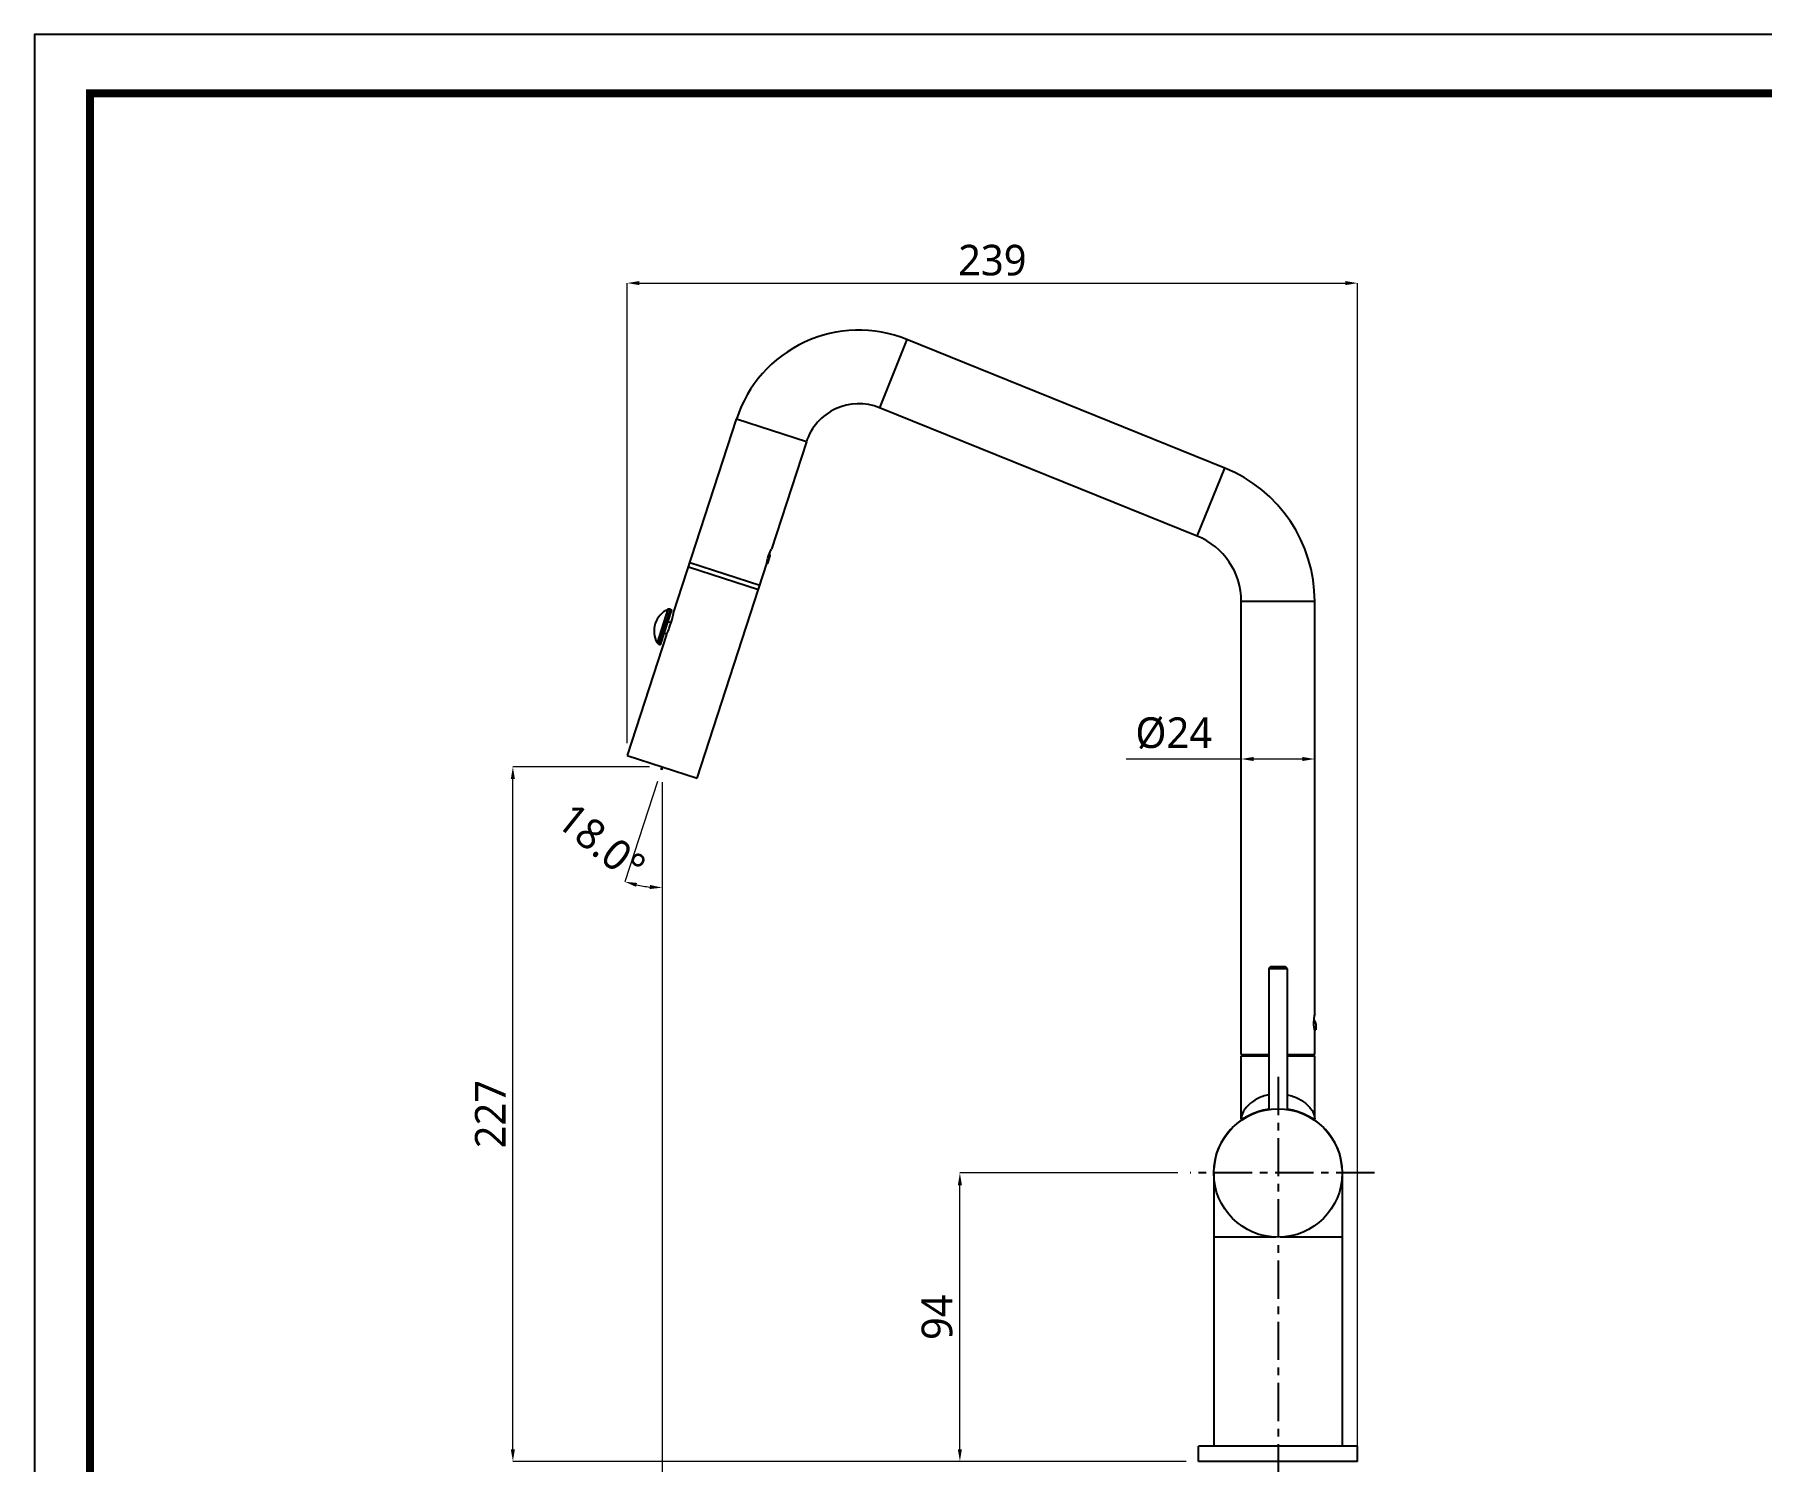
# Model space of a CAD drawing. Extents: x 0 to 1128, y 0 to 827.
# Drawn here: x 0 to 564, y 361 to 827 of the extents above; entities that cross this region are included whole.
import ezdxf

# ---------------------------------------------------------------- set-up
doc = ezdxf.new("R2010")
doc.units = 0
doc.header["$LTSCALE"] = 10
doc.header["$MEASUREMENT"] = 0
doc.header["$PDMODE"] = 3
doc.header["$PDSIZE"] = -10
doc.linetypes.add('CENTER', pattern=[2, 1.25, -0.25, 0.25, -0.25])
doc.layers.get('0').update_dxf_attribs({"linetype": 'CONTINUOUS'})
doc.layers.get('DEFPOINTS').update_dxf_attribs({"linetype": 'CONTINUOUS'})
doc.styles.add('Daelim Dimension', font='NanumGothic.ttf')
doc.dimstyles.new('DEFAULT', dxfattribs={"dimscale": 2, "dimtxt": 2, "dimasz": 2, "dimexe": 0, "dimexo": 2, "dimgap": 1, "dimtad": 1, "dimdec": 0, "dimzin": 9, "dimdsep": 46, "dimtxsty": 'Daelim Dimension', "dimcen": 0.5, "dimclrd": 5, "dimclre": 5, "dimclrt": 256, "dimadec": 1, "dimazin": 0, "dimtfac": 1, "dimtdec": 0, "dimtix": 1, "dimtmove": 0, "dimatfit": 3, "dimfxl": 0, "dimtolj": 1, "dimtzin": 1, "dimlwd": 9, "dimlwe": 9, "dimarcsym": 0})

# ---------------------------------------------------------------- blocks, each defined once
blk = doc.blocks.new('*D99')
at = {"color": 5, "lineweight": 9, "ltscale": 0.5}
for p, q in [((205.03, 582.09), (205.03, 285.85)), ((406.25, 356.6), (406.25, 285.85)), ((402.25, 285.85), (209.03, 285.85))]:
    blk.add_line(p, q, dxfattribs=at)
at = {"color": 5, "ltscale": 0.5}
for points in [[(209.03, 286.52), (209.03, 285.19), (205.03, 285.85)], [(402.25, 286.52), (402.25, 285.19), (406.25, 285.85)]]:
    blk.add_solid(points, dxfattribs=at)
at = {"layer": 'DEFPOINTS', "color": 0, "ltscale": 0.5}
for p in [(205.03, 586.09), (406.25, 360.6), (205.03, 285.85)]:
    blk.add_point(p, dxfattribs=at)
at = {"color": 7, "ltscale": 0.5, "insert": (305.64, 293.28), "char_height": 10, "attachment_point": 5, "style": 'Daelim Dimension'}
blk.add_mtext('\\A1;201', dxfattribs=at)
blk = doc.blocks.new('*D100')
at = {"color": 5, "lineweight": 9, "ltscale": 0.5}
for p, q in [((200.94, 587.55), (156.28, 587.55)), ((156.28, 364.6), (156.28, 583.55)), ((376.25, 360.6), (156.28, 360.6))]:
    blk.add_line(p, q, dxfattribs=at)
at = {"color": 5, "ltscale": 0.5}
for points in [[(155.61, 583.55), (156.94, 583.55), (156.28, 587.55)], [(155.61, 364.6), (156.94, 364.6), (156.28, 360.6)]]:
    blk.add_solid(points, dxfattribs=at)
at = {"layer": 'DEFPOINTS', "color": 0, "ltscale": 0.5}
for p in [(156.28, 587.55), (204.94, 587.55), (380.25, 360.6)]:
    blk.add_point(p, dxfattribs=at)
at = {"color": 7, "ltscale": 0.5, "insert": (148.88, 474.07), "char_height": 10, "attachment_point": 5, "rotation": 90, "style": 'Daelim Dimension'}
blk.add_mtext('\\A1;227', dxfattribs=at)
blk = doc.blocks.new('*D101')
at = {"color": 5, "lineweight": 9, "ltscale": 0.5}
for p, q in [((193.62, 595.25), (193.62, 745.59)), ((197.62, 745.59), (428.25, 745.59)), ((432.25, 364.6), (432.25, 745.59))]:
    blk.add_line(p, q, dxfattribs=at)
at = {"color": 5, "ltscale": 0.5}
for points in [[(197.62, 746.26), (197.62, 744.92), (193.62, 745.59)], [(428.25, 746.26), (428.25, 744.92), (432.25, 745.59)]]:
    blk.add_solid(points, dxfattribs=at)
at = {"layer": 'DEFPOINTS', "color": 0, "ltscale": 0.5}
for p in [(432.25, 745.59), (193.62, 591.25), (432.25, 360.6)]:
    blk.add_point(p, dxfattribs=at)
at = {"color": 7, "ltscale": 0.5, "insert": (312.93, 753.04), "char_height": 10, "attachment_point": 5, "style": 'Daelim Dimension'}
blk.add_mtext('\\A1;239', dxfattribs=at)
blk = doc.blocks.new('*D106')
at = {"color": 5, "lineweight": 9, "ltscale": 0.5}
for p, q in [((203.49, 582.79), (192.84, 550.01)), ((205.03, 582.55), (205.03, 548.08))]:
    blk.add_line(p, q, dxfattribs=at)
blk.add_arc((205.03, 587.55), 39.47, 257.8097, 264.1903, dxfattribs=at)
at = {"color": 5, "ltscale": 0.5}
for points in [[(196.52, 548.33), (196.87, 549.61), (192.84, 550.01)], [(201.07, 548.95), (201, 547.62), (205.03, 548.08)]]:
    blk.add_solid(points, dxfattribs=at)
at = {"layer": 'DEFPOINTS', "color": 0, "ltscale": 0.5}
for p in [(205.03, 587.55), (205.03, 587.55), (204.72, 586.6), (205.03, 586.55), (200.91, 548.3)]:
    blk.add_point(p, dxfattribs=at)
at = {"color": 7, "ltscale": 0.5, "insert": (185.17, 562.76), "char_height": 10, "attachment_point": 5, "rotation": 321.2941, "style": 'Daelim Dimension'}
blk.add_mtext('\\A1;18.0°', dxfattribs=at)
blk = doc.blocks.new('*D107')
at = {"color": 5, "lineweight": 9, "ltscale": 0.5}
for p, q in [((373.53, 454.85), (302.32, 454.85)), ((302.32, 364.6), (302.32, 450.85)), ((376.25, 360.6), (302.32, 360.6))]:
    blk.add_line(p, q, dxfattribs=at)
at = {"color": 5, "ltscale": 0.5}
for points in [[(301.65, 450.85), (302.98, 450.85), (302.32, 454.85)], [(301.65, 364.6), (302.98, 364.6), (302.32, 360.6)]]:
    blk.add_solid(points, dxfattribs=at)
at = {"layer": 'DEFPOINTS', "color": 0, "ltscale": 0.5}
for p in [(302.32, 454.85), (377.53, 454.85), (380.25, 360.6)]:
    blk.add_point(p, dxfattribs=at)
at = {"color": 7, "ltscale": 0.5, "insert": (294.87, 407.73), "char_height": 10, "attachment_point": 5, "rotation": 90, "style": 'Daelim Dimension'}
blk.add_mtext('\\A1;94', dxfattribs=at)
blk = doc.blocks.new('*D109')
at = {"color": 5, "lineweight": 9, "ltscale": 0.5}
for p, q in [((394.25, 590.1), (356.68, 590.1)), ((394.25, 578.05), (394.25, 590.1)), ((414.25, 590.1), (398.25, 590.1)), ((418.25, 578.05), (418.25, 590.1))]:
    blk.add_line(p, q, dxfattribs=at)
at = {"color": 5, "ltscale": 0.5}
for points in [[(398.25, 590.77), (398.25, 589.44), (394.25, 590.1)], [(414.25, 590.77), (414.25, 589.44), (418.25, 590.1)]]:
    blk.add_solid(points, dxfattribs=at)
at = {"layer": 'DEFPOINTS', "color": 0, "ltscale": 0.5}
for p in [(394.25, 590.1), (394.25, 574.05), (418.25, 574.05)]:
    blk.add_point(p, dxfattribs=at)
at = {"color": 7, "ltscale": 0.5, "insert": (372.2, 598.49), "char_height": 10, "attachment_point": 5, "style": 'Daelim Dimension'}
blk.add_mtext('\\A1;%%C24', dxfattribs=at)

msp = doc.modelspace()

# ---------------------------------------------------------------- linework, layer by layer
at = {"ltscale": 0.5}
for p, q in [((285.01, 727.13), (276.02, 704.88)), ((388.86, 685.18), (285.01, 727.13)), ((208.76, 637.86), (229.33, 701.17)), ((252.16, 693.76), (229.33, 701.17)), ((379.87, 662.93), (276.02, 704.88)), ((252.16, 693.76), (240.76, 658.69)), ((379.87, 662.93), (388.86, 685.18)), ((239.54, 653.93), (240.28, 656.22)), ((240.08, 657.3), (240.69, 658.56)), ((240.08, 657.29), (240.28, 656.22)), ((240.69, 658.56), (240.76, 658.69)), ((240.69, 658.56), (240.76, 658.69)), ((213.64, 652.88), (236.47, 645.47)), ((214.11, 654.31), (236.93, 646.89)), ((216.44, 583.84), (239.22, 653.93)), ((239.22, 653.93), (239.23, 654.03)), ((239.54, 653.93), (239.25, 654.03)), ((206.93, 639.01), (203.38, 628.11)), ((207.66, 639.06), (203.95, 627.64)), ((204.54, 627.45), (208.25, 638.86)), ((207.66, 639.06), (208.25, 638.86)), ((208.75, 637.8), (208.76, 637.84)), ((208.76, 637.82), (208.76, 637.86)), ((394.25, 493.6), (394.25, 641.6)), ((418.25, 641.6), (394.25, 641.6)), ((418.25, 506.5), (418.25, 641.6)), ((207.01, 635.06), (207.97, 634.75)), ((207.35, 632.85), (208.27, 635.7)), ((206.47, 630.82), (193.62, 591.25)), ((203.95, 627.64), (204.54, 627.45)), ((205.78, 631.26), (206.57, 631)), ((206.48, 630.83), (206.47, 630.82)), ((206.48, 630.83), (206.5, 630.87)), ((193.62, 591.25), (216.44, 583.84)), ((204.72, 586.6), (205.03, 587.55)), ((205.03, 586.55), (205.03, 587.55)), ((403.25, 521.55), (403.25, 475.64)), ((409.25, 521.55), (403.25, 521.55)), ((408.65, 522.15), (403.85, 522.15)), ((409.25, 521.55), (409.25, 475.64)), ((418.03, 504.99), (418.22, 506.38)), ((418.56, 503.8), (418.03, 504.98)), ((418.6, 503.6), (418.6, 501.6)), ((418.25, 501.5), (418.23, 501.6)), ((418.23, 501.6), (418.6, 501.6)), ((418.25, 493.6), (418.25, 501.5)), ((394.25, 493.6), (403.25, 493.6)), ((394.25, 472.58), (394.25, 493.1)), ((394.25, 493.1), (403.25, 493.1)), ((394.54, 493.1), (394.54, 493.6)), ((409.25, 493.6), (418.25, 493.6)), ((409.25, 493.1), (418.25, 493.1)), ((418, 493.1), (418, 493.6)), ((418.25, 472.58), (418.25, 493.1)), ((394.25, 472.58), (394.21, 472.01)), ((394.25, 472.58), (394.25, 472.58)), ((418.25, 472.58), (418.25, 472.58)), ((418.29, 472.01), (418.25, 472.58)), ((385.25, 454.58), (385.25, 365.6)), ((427.25, 454.58), (427.25, 365.6)), ((405.58, 433.9), (385.25, 433.9)), ((427.25, 433.9), (406.92, 433.9)), ((380.25, 360.6), (380.25, 365.6)), ((432.25, 365.6), (380.25, 365.6)), ((432.25, 360.6), (432.25, 365.6)), ((432.25, 360.6), (380.25, 360.6))]:
    msp.add_line(p, q, dxfattribs=at)
at = {"color": 1, "linetype": 'CENTER'}
for p, q in [((406.25, 486.26), (406.25, 319.38)), ((437.8, 454.85), (377.53, 454.85))]:
    msp.add_line(p, q, dxfattribs=at)
at = {"ltscale": 0.5}
msp.add_lwpolyline([(0, 0), (1128.4, 0), (1128.4, 826.8), (0, 826.8)], close=True, dxfattribs=at)
at = {"color": 5, "linetype": 'ByBlock', "lineweight": 200, "const_width": 2.6}
msp.add_lwpolyline([(18.14, 35.4), (1110.14, 35.4), (1110.14, 807.6), (18.14, 807.6)], close=True, dxfattribs=at)
at = {"ltscale": 0.5}
msp.add_circle((406.25, 454.85), 21, dxfattribs=at)
for centre, radius, start, end in [((269.28, 688.19), 42, 68, 162), ((269.28, 688.19), 18, 68, 162), ((371.25, 641.6), 47, 0, 68), ((371.25, 641.6), 23, 0, 68), ((253.61, 652.34), 14.48, 173.0936, 173.4067), ((210.22, 631.91), 7.83, 114.9274, 209.0726), ((207.35, 638.11), 1, 72, 114.9274), ((196.76, 639.43), 12.1, 342.0541, 351.4732), ((195.92, 639.57), 12.95, 351.4039, 351.7461), ((196.15, 639.54), 12.72, 351.7354, 352.2104), ((195.83, 636.61), 12.12, 332.5355, 341.9379), ((204.26, 628.59), 1, 209.0726, 252), ((195.7, 636.65), 12.25, 331.7837, 332.2741), ((194.64, 637.21), 13.45, 332.2571, 332.4571), ((195.24, 636.9), 12.77, 332.4585, 332.5968), ((403.85, 521.55), 0.6, 90, 180), ((408.65, 521.55), 0.6, 360, 90), ((429.59, 504.13), 11.59, 168.1909, 168.823), ((418.1, 503.6), 0.5, 360, 24), ((433.52, 504.66), 15.59, 191.2052, 191.3689), ((406.25, 454.9), 21, 98.2446, 176.7024), ((406.25, 454.9), 21, 3.2976, 81.7554)]:
    msp.add_arc(centre, radius, start, end, dxfattribs=at)
at = {"ltscale": 0.5, "extrusion": (0, 0, -1)}
for centre, start, end in [((-251.23, 652.66), 6.7431, 22.5929), ((-430.06, 504), 348.644, 4.6953)]:
    msp.add_arc(centre, 12.07, start, end, dxfattribs=at)
at = {"ltscale": 0.5}
for points in [[(403.23, 480.42), (401.91, 480.14), (399.53, 479.28), (397.03, 477.55), (395.6, 476), (394.64, 474.57), (394.25, 473.35), (394.25, 472.58)], [(409.27, 480.42), (410.59, 480.14), (412.97, 479.28), (415.47, 477.55), (416.9, 476), (417.86, 474.57), (418.25, 473.35), (418.25, 472.58)]]:
    msp.add_open_spline(points, degree=3, knots=[0, 0, 0, 0, 0.31925, 0.59273, 0.711368, 0.818035, 1, 1, 1, 1], dxfattribs=at)

# ---------------------------------------------------------------- dimensions: what is measured, and where the dimension line sits
at = {"color": 5, "ltscale": 0.5}
for base, p1, p2, picture, middle in [((432.25, 745.59), (193.62, 591.25), (432.25, 360.6), '*D101', (312.93, 753.04)), ((205.03, 285.85), (406.25, 360.6), (205.03, 586.09), '*D99', (305.64, 293.28))]:
    dim = msp.add_linear_dim(base=base, p1=p1, p2=p2, dimstyle='DEFAULT', override={"dimtxt": 5, "dimclrt": 7}, dxfattribs=at)
    dim.commit()
    dim.dimension.update_dxf_attribs({"geometry": picture, "text_midpoint": middle})
dim = msp.add_linear_dim(base=(394.25, 590.1), p1=(418.25, 574.05), p2=(394.25, 574.05), text='%%C<>', dimstyle='DEFAULT', override={"dimtxt": 5, "dimclrt": 7}, dxfattribs=at)
dim.commit()
dim.dimension.update_dxf_attribs({"geometry": '*D109', "text_midpoint": (372.2, 590.1), "dimtype": 160})
for base, p2, picture, middle in [((156.28, 587.55), (204.94, 587.55), '*D100', (148.88, 474.07)), ((302.32, 454.85), (377.53, 454.85), '*D107', (294.87, 407.73))]:
    dim = msp.add_linear_dim(base=base, p1=(380.25, 360.6), p2=p2, angle=90, dimstyle='DEFAULT', override={"dimtxt": 5, "dimclrt": 7}, dxfattribs=at)
    dim.commit()
    dim.dimension.update_dxf_attribs({"geometry": picture, "text_midpoint": middle})
dim = msp.add_angular_dim_2l(base=(200.9066, 548.2971), line1=((205.0319, 586.5463), (205.0319, 587.5463)), line2=((204.7229, 586.5952), (205.0319, 587.5463)), dimstyle='DEFAULT', override={"dimtxt": 5, "dimclrt": 7}, dxfattribs=at)
dim.commit()
dim.dimension.update_dxf_attribs({"geometry": '*D106', "text_midpoint": (180.3533, 556.7488), "dimtype": 162})

doc.saveas('drawing.dxf')
